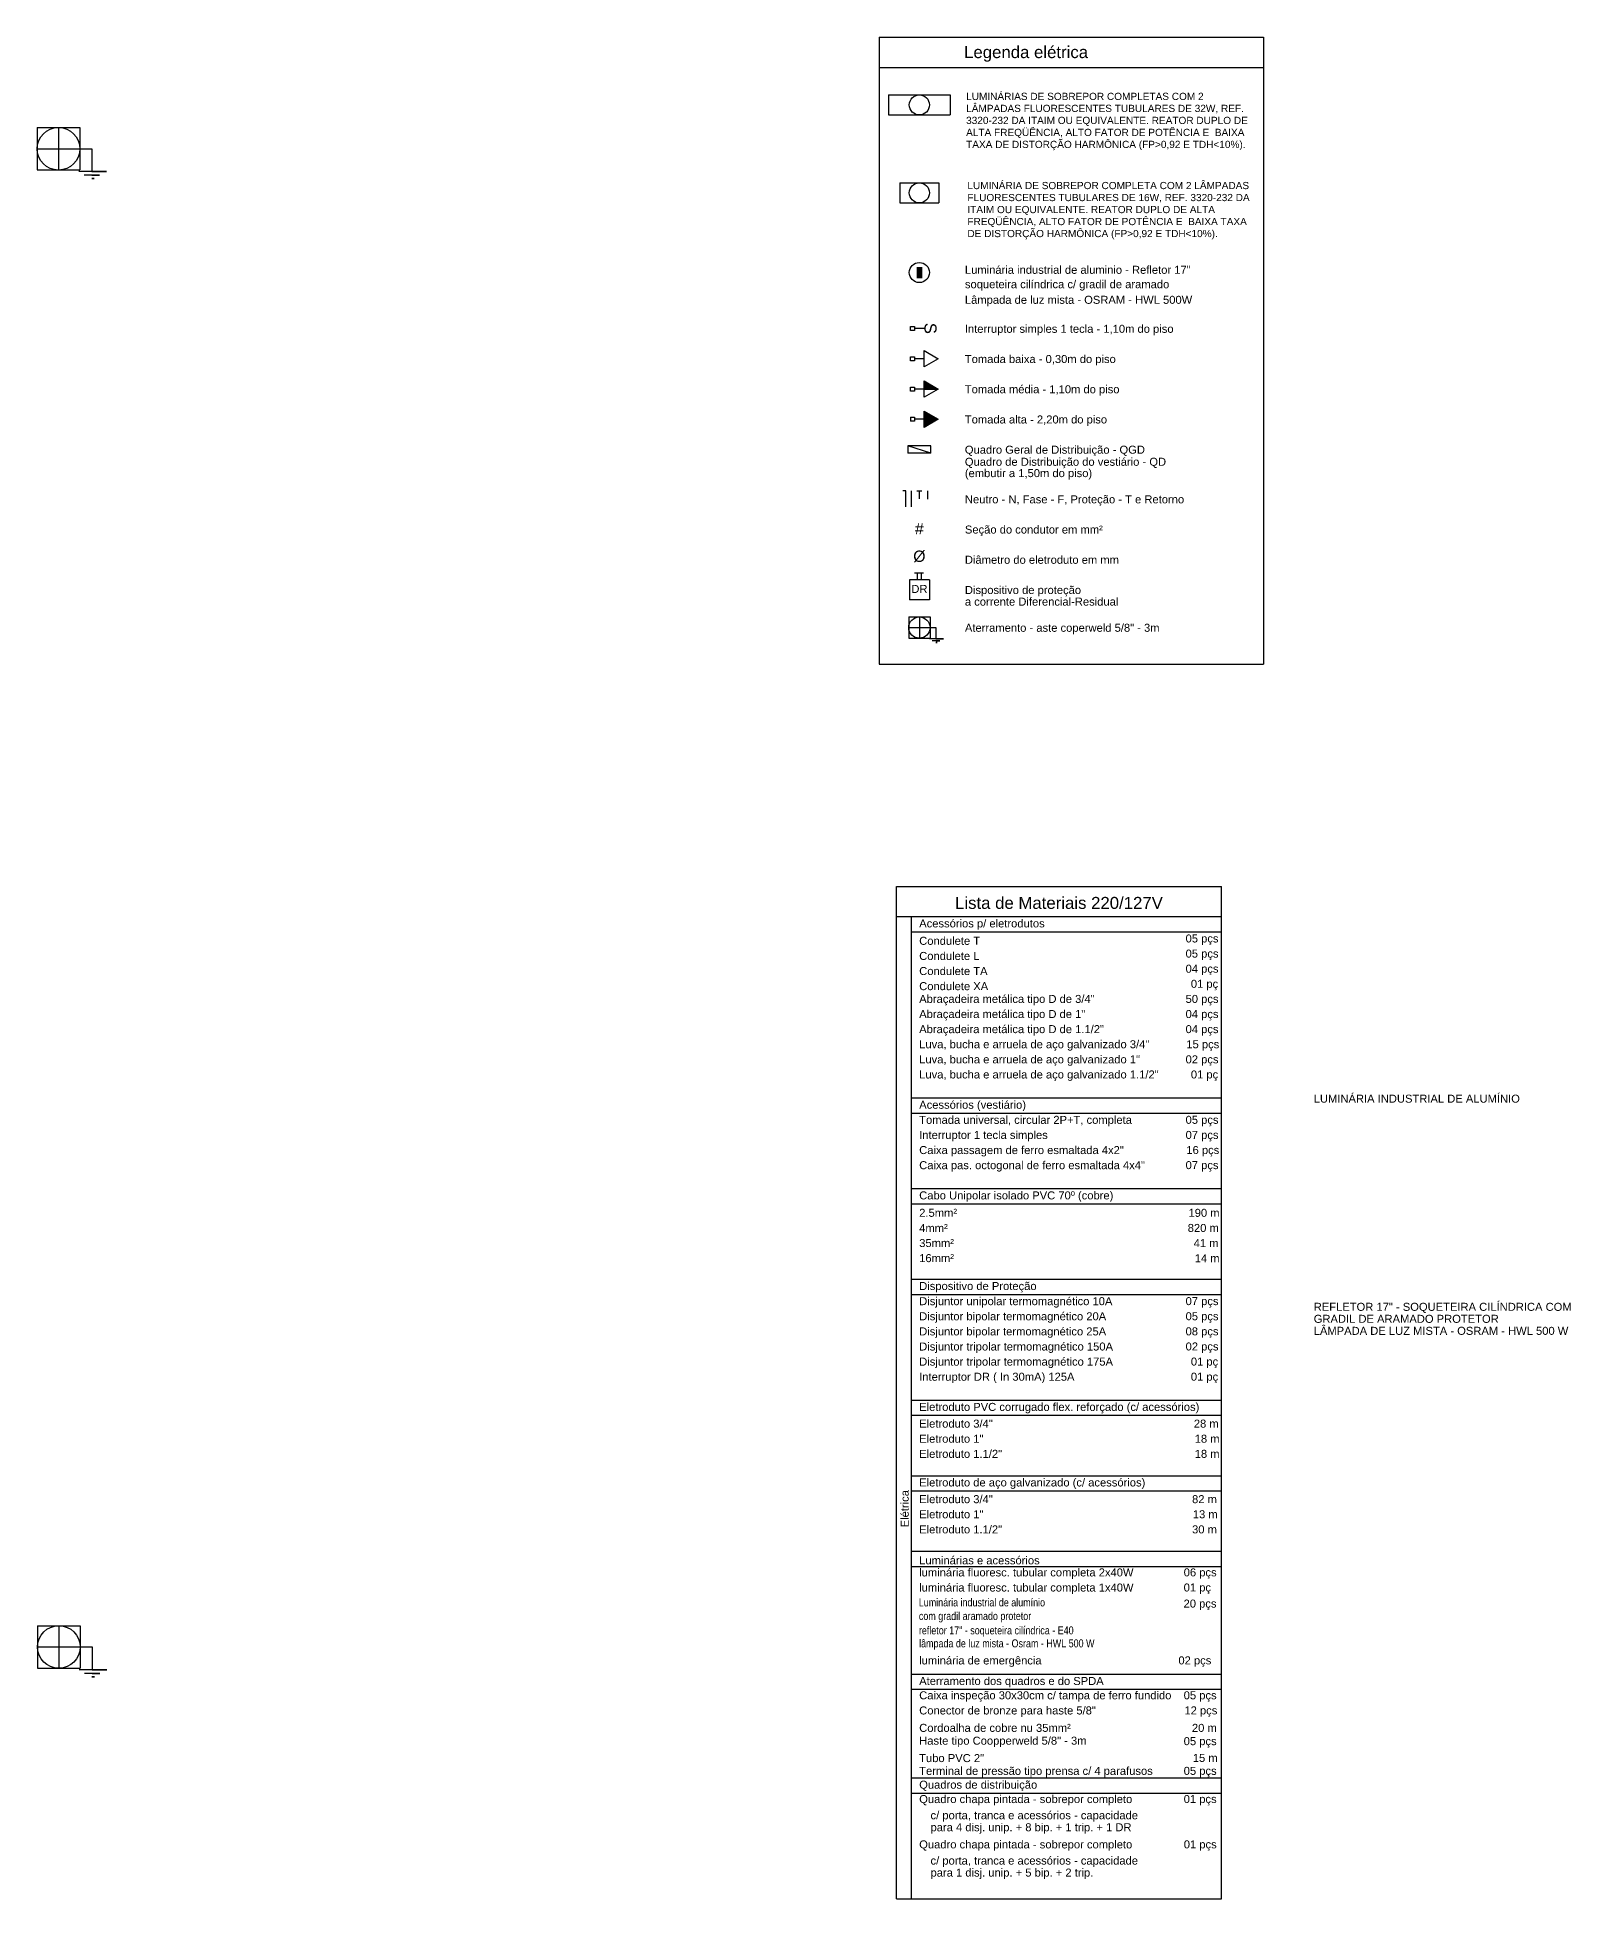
# Model space of a CAD drawing. Header units: inches. Extents: x 3 to 194, y 29 to 128.
# Drawn here: x 173.33 to 193.63, y 76.5 to 101.14 of the extents above; entities that cross this region are included whole.
import ezdxf

# ---------------------------------------------------------------- set-up
doc = ezdxf.new("R2010")
doc.units = ezdxf.units.IN
doc.header["$MEASUREMENT"] = 0
doc.linetypes.add('CONTINU', pattern=[0])
for name, color, linetype in [('DI-Disjuntor', 1, 'Continuous'), ('DI-Fios', 3, 'Continuous'), ('DI-Linhas_do_quadro', 1, 'Continuous'), ('DI-Textos_do_quadro', 2, 'Continuous'), ('DI-Título_do_quadro', 1, 'Continuous'), ('EL-Condutos', 2, 'Continuous'), ('EL-Textos_fios', 7, 'Continuous'), ('ELE-TXT', 2, 'Continuous'), ('HACHURA', 1, 'Continuous'), ('P-SIMBOL', 5, 'Continuous')]:
    doc.layers.add(name, color=color, linetype=linetype)
doc.styles.add('ARIAL', font='arial.ttf')

# ---------------------------------------------------------------- blocks, each defined once
blk = doc.blocks.new('I')
at = {"layer": 'ELE-TXT', "color": 4}
blk.add_circle((0, 0), 0.266, dxfattribs=at)
blk = doc.blocks.new('COND')
at = {"color": 4}
blk.add_solid([(-0.1, -0.05), (-0.1, 0.05), (0.1, -0.05), (0.1, 0.05)], dxfattribs=at)

msp = doc.modelspace()

# ---------------------------------------------------------------- hatches: boundary and pattern name
for points in [[(185.071, 96.592), (185.071, 96.484), (185.258, 96.484)], [(185.258, 96.084), (185.071, 96.192), (185.071, 96.084)]]:
    msp.add_hatch(color=5).paths.add_polyline_path(points)
at = {"layer": 'HACHURA', "linetype": 'CONTINU'}
msp.add_hatch(color=5, dxfattribs=at).paths.add_polyline_path([(185.071, 96.084), (185.071, 95.976), (185.258, 96.084)])

# ---------------------------------------------------------------- linework, layer by layer
at = {"color": 5}
for p, q in [((185.071, 96.484), (185.258, 96.484)), ((184.89, 96.11), (184.89, 96.057)), ((185.071, 96.084), (185.258, 96.084))]:
    msp.add_line(p, q, dxfattribs=at)
at = {"layer": 'DI-Disjuntor', "linetype": 'Continuous'}
for p, q in [((184.875, 93.96), (184.875, 93.695)), ((185.14, 93.959), (184.875, 93.959)), ((184.941, 94.052), (185.06, 94.052)), ((184.981, 93.959), (184.981, 94.052)), ((185.034, 93.959), (185.034, 94.052)), ((185.14, 93.96), (185.14, 93.695)), ((185.14, 93.695), (184.875, 93.695))]:
    msp.add_line(p, q, dxfattribs=at)
at = {"layer": 'DI-Fios', "linetype": 'Continuous'}
for p, q in [((184.83, 95.136), (184.788, 95.136)), ((184.83, 94.924), (184.83, 95.136)), ((184.904, 94.924), (184.904, 95.136)), ((184.974, 95.136), (185.041, 95.136)), ((185.007, 95.03), (185.007, 95.136))]:
    msp.add_line(p, q, dxfattribs=at)
at = {"layer": 'DI-Linhas_do_quadro', "linetype": 'Continuous'}
for p, q in [((184.474, 101.14), (189.564, 101.14)), ((184.474, 101.14), (184.474, 92.842)), ((189.564, 101.14), (189.564, 92.842)), ((184.474, 100.74), (189.564, 100.74)), ((184.474, 92.842), (189.564, 92.842)), ((184.705, 76.501), (184.705, 89.901)), ((184.705, 89.901), (189.005, 89.901)), ((189.005, 76.501), (189.005, 89.901)), ((184.705, 89.501), (189.005, 89.501)), ((184.905, 76.501), (184.905, 89.501)), ((184.905, 89.301), (189.005, 89.301)), ((184.905, 87.101), (189.005, 87.101)), ((184.905, 86.901), (189.005, 86.901)), ((184.905, 85.901), (189.005, 85.901)), ((184.905, 85.701), (189.005, 85.701)), ((184.905, 84.701), (189.005, 84.701)), ((184.905, 84.501), (189.005, 84.501)), ((184.905, 83.101), (189.005, 83.101)), ((184.905, 82.901), (189.005, 82.901)), ((184.905, 82.101), (189.005, 82.101)), ((184.905, 81.901), (189.005, 81.901)), ((184.905, 81.101), (189.005, 81.101)), ((184.905, 80.901), (189.005, 80.901)), ((184.905, 79.474), (189.005, 79.474)), ((184.905, 79.274), (189.005, 79.274)), ((184.905, 78.101), (189.005, 78.101)), ((184.905, 77.901), (189.005, 77.901)), ((184.705, 76.501), (189.005, 76.501))]:
    msp.add_line(p, q, dxfattribs=at)
at = {"layer": 'EL-Condutos', "color": 3}
msp.add_line((185.117, 95.137), (185.117, 95.027), dxfattribs=at)
at = {"layer": 'HACHURA', "color": 3, "linetype": 'CONTINU'}
for p, q in [((173.331, 99.946), (173.331, 99.383)), ((173.331, 99.946), (173.895, 99.946)), ((173.613, 99.946), (173.613, 99.383)), ((173.895, 99.946), (173.895, 99.383)), ((173.331, 99.664), (173.895, 99.664)), ((173.895, 99.664), (174.053, 99.664)), ((174.053, 99.664), (174.053, 99.363)), ((173.331, 99.383), (173.895, 99.383)), ((174.249, 99.363), (173.883, 99.363)), ((174.157, 99.314), (173.953, 99.314)), ((174.053, 99.363), (174.249, 99.363)), ((174.054, 99.314), (174.157, 99.314)), ((174.052, 99.27), (174.084, 99.27)), ((174.084, 99.27), (174.052, 99.27)), ((184.866, 93.468), (184.866, 93.186)), ((184.866, 93.468), (185.148, 93.468)), ((185.007, 93.468), (185.007, 93.186)), ((185.148, 93.468), (185.148, 93.186)), ((184.866, 93.327), (185.148, 93.327)), ((184.866, 93.186), (185.148, 93.186)), ((185.326, 93.176), (185.142, 93.176)), ((185.148, 93.327), (185.227, 93.327)), ((185.279, 93.152), (185.177, 93.152)), ((185.227, 93.327), (185.227, 93.176)), ((185.227, 93.176), (185.326, 93.176)), ((185.228, 93.152), (185.279, 93.152)), ((185.227, 93.13), (185.243, 93.13)), ((185.243, 93.13), (185.227, 93.13)), ((173.335, 80.116), (173.335, 79.552)), ((173.335, 80.116), (173.899, 80.116)), ((173.617, 80.116), (173.617, 79.552)), ((173.899, 80.116), (173.899, 79.552)), ((173.335, 79.834), (173.899, 79.834)), ((173.899, 79.834), (174.057, 79.834)), ((174.057, 79.834), (174.057, 79.532)), ((173.335, 79.552), (173.899, 79.552)), ((174.254, 79.532), (173.887, 79.532)), ((174.161, 79.484), (173.957, 79.484)), ((174.056, 79.44), (174.088, 79.44)), ((174.088, 79.44), (174.056, 79.44)), ((174.057, 79.532), (174.254, 79.532)), ((174.058, 79.484), (174.161, 79.484))]:
    msp.add_line(p, q, dxfattribs=at)
for centre, radius in [((173.613, 99.664), 0.282), ((185.007, 93.327), 0.141), ((173.617, 79.834), 0.282)]:
    msp.add_circle(centre, radius, dxfattribs=at)
at = {"layer": 'P-SIMBOL'}
for p, q in [((184.599, 100.376), (185.415, 100.376)), ((184.599, 100.376), (184.599, 100.111)), ((185.415, 100.376), (185.415, 100.111)), ((184.599, 100.111), (185.415, 100.111)), ((184.749, 99.213), (185.265, 99.213)), ((184.749, 99.213), (184.749, 98.948)), ((185.265, 99.213), (185.265, 98.948)), ((184.749, 98.948), (185.265, 98.948)), ((184.89, 97.257), (184.89, 97.31)), ((184.89, 97.31), (184.943, 97.31)), ((184.943, 97.257), (184.89, 97.257)), ((184.943, 97.31), (184.943, 97.257)), ((185.071, 97.284), (184.943, 97.284)), ((184.89, 96.857), (184.89, 96.91)), ((184.89, 96.91), (184.943, 96.91)), ((184.943, 96.857), (184.89, 96.857)), ((184.943, 96.91), (184.943, 96.857)), ((185.071, 96.884), (184.943, 96.884)), ((185.071, 96.776), (185.071, 96.992)), ((185.071, 96.992), (185.258, 96.884)), ((185.258, 96.884), (185.071, 96.776)), ((185.071, 96.376), (185.071, 96.592)), ((185.071, 96.592), (185.258, 96.484)), ((184.89, 96.457), (184.89, 96.51)), ((184.89, 96.51), (184.943, 96.51)), ((184.943, 96.457), (184.89, 96.457)), ((184.943, 96.51), (184.943, 96.457)), ((185.071, 96.484), (184.943, 96.484)), ((185.258, 96.484), (185.071, 96.376)), ((184.89, 96.11), (184.943, 96.11)), ((184.943, 96.11), (184.943, 96.057)), ((185.071, 95.976), (185.071, 96.192)), ((185.071, 96.192), (185.258, 96.084)), ((184.943, 96.057), (184.89, 96.057)), ((185.071, 96.084), (184.943, 96.084)), ((185.258, 96.084), (185.071, 95.976)), ((185.157, 95.734), (184.856, 95.734)), ((185.157, 95.634), (184.856, 95.734)), ((185.157, 95.634), (184.856, 95.634)), ((184.857, 95.634), (184.857, 95.734)), ((185.157, 95.634), (185.157, 95.734))]:
    msp.add_line(p, q, dxfattribs=at)
for centre in [(185.007, 100.244), (185.007, 99.08)]:
    msp.add_circle(centre, 0.133, dxfattribs=at)

# ---------------------------------------------------------------- block references
at = {"layer": 'ELE-TXT', "xscale": 0.5, "yscale": 0.5, "zscale": 0.5}
msp.add_blockref('I', (185.007, 98.026), dxfattribs=at)
at = {"layer": 'ELE-TXT', "xscale": 0.75, "yscale": 0.75, "zscale": 0.75, "rotation": 90}
msp.add_blockref('COND', (185.007, 98.022), dxfattribs=at)

# ---------------------------------------------------------------- texts
at = {"layer": 'DI-Disjuntor', "insert": (185.008, 93.785), "char_height": 0.1059, "width": 0.43038, "attachment_point": 8, "line_spacing_factor": 0.9, "style": 'ARIAL'}
msp.add_mtext('DR', dxfattribs=at)
at = {"layer": 'DI-Textos_do_quadro', "linetype": 'CONTINU', "style": 'ARIAL'}
for s, p in [('Luminária industrial de aluminio - Refletor 17" ', (185.61, 98.009)), ('soqueteira cilíndrica c/ gradil de aramado ', (185.61, 97.818)), ('Lâmpada de luz mista - OSRAM - HWL 500W', (185.61, 97.612)), ('Interruptor simples 1 tecla - 1,10m do piso', (185.609, 97.228)), ('Tomada baixa - 0,30m do piso', (185.609, 96.828)), ('Tomada média - 1,10m do piso', (185.609, 96.428)), ('Tomada alta - 2,20m do piso', (185.609, 96.028)), ('Quadro Geral de Distribuição - QGD', (185.609, 95.628)), ('Quadro de Distribuição do vestiário - QD', (185.609, 95.468)), ('(embutir a 1,50m do piso)', (185.609, 95.318)), ('Neutro - N, Fase - F, Proteção - T e Retorno', (185.61, 94.971)), ('Seção do condutor em mm²', (185.61, 94.571)), ('Diâmetro do eletroduto em mm', (185.61, 94.171)), ('Dispositivo de proteção', (185.61, 93.771)), ('a corrente Diferencial-Residual', (185.61, 93.617)), ('Aterramento - aste coperweld 5/8" - 3m', (185.61, 93.271))]:
    msp.add_text(s, height=0.1059, dxfattribs=at).set_placement(p)
at = {"layer": 'DI-Textos_do_quadro', "linetype": 'CONTINU', "style": 'ARIAL', "width": 0.8}
for s, p in [('Luminária industrial de alumínio ', (185, 80.371)), ('com gradil aramado protetor', (185.001, 80.191)), ('refletor 17" - soqueteira cilíndrica - E40', (185.001, 80.001)), ('lâmpada de luz mista - Osram - HWL 500 W   ', (185.004, 79.829))]:
    msp.add_text(s, height=0.1059, dxfattribs=at).set_placement(p)
at = {"layer": 'DI-Textos_do_quadro', "linetype": 'CONTINU', "char_height": 0.09531, "attachment_point": 1, "style": 'ARIAL'}
for s, width, insert in [('LUMINÁRIAS DE SOBREPOR COMPLETAS COM 2 LÂMPADAS FLUORESCENTES TUBULARES DE 32W, REF. 3320-232 DA ITAIM OU EQUIVALENTE. REATOR DUPLO DE ALTA FREQÜÊNCIA, ALTO FATOR DE POTÊNCIA E  BAIXA TAXA DE DISTORÇÃO HARMÔNICA (FP>0,92 E TDH<10%).', 3.79903, (185.626, 100.405)), ('LUMINÁRIA DE SOBREPOR COMPLETA COM 2 LÂMPADAS FLUORESCENTES TUBULARES DE 16W, REF. 3320-232 DA ITAIM OU EQUIVALENTE. REATOR DUPLO DE ALTA FREQÜÊNCIA, ALTO FATOR DE POTÊNCIA E  BAIXA TAXA DE DISTORÇÃO HARMÔNICA (FP>0,92 E TDH<10%).', 3.78552, (185.643, 99.225, 0.002))]:
    msp.add_mtext_dynamic_manual_height_columns(s, width=width, gutter_width=1, heights=[0], dxfattribs=dict(at, insert=insert))
at = {"layer": 'DI-Textos_do_quadro', "linetype": 'CONTINU', "char_height": 0.1059, "attachment_point": 7, "line_spacing_factor": 0.9, "style": 'ARIAL'}
for s, insert, width in [('{\\C3;Acessórios p/ eletrodutos}', (185.005, 89.326), 3.8), ('Condulete T', (185.005, 89.126), 3.8), ('\\pi0.37596;05 pçs', (188.155, 89.126), 0.8), ('Condulete L', (185.005, 88.926), 3.8), ('\\pi0.37596;05 pçs', (188.155, 88.926), 0.8), ('Condulete TA', (185.005, 88.726), 3.8), ('\\pi0.37596;04 pçs', (188.155, 88.726), 0.8), ('Abraçadeira metálica tipo D de 3/4"', (185.005, 88.326), 3.8), ('Condulete XA', (185.005, 88.526), 3.8), ('\\pi0.37596;50 pçs', (188.155, 88.326), 0.8), ('\\pi0.4456;01 pç', (188.155, 88.526), 0.8), ('Abraçadeira metálica tipo D de 1"', (185.005, 88.126), 3.8), ('\\pi0.37596;04 pçs', (188.155, 88.126), 0.8), ('Abraçadeira metálica tipo D de 1.1/2"', (185.005, 87.926), 3.8), ('\\pi0.37596;04 pçs', (188.155, 87.926), 0.8), ('Luva, bucha e arruela de aço galvanizado 3/4"', (185.005, 87.726), 3.8), ('\\pi0.38593;15 pçs', (188.155, 87.726), 0.8), ('Luva, bucha e arruela de aço galvanizado 1"', (185.005, 87.526), 3.8), ('Luva, bucha e arruela de aço galvanizado 1.1/2"', (185.005, 87.326), 3.8), ('\\pi0.37596;02 pçs', (188.155, 87.526), 0.8), ('\\pi0.4456;01 pç', (188.155, 87.326), 0.8), ('{\\C3;Acessórios (vestiário)}', (185.005, 86.926), 3.8), ('LUMINÁRIA INDUSTRIAL DE ALUMÍNIO ', (190.227, 87.037), 3.8), ('Tomada universal, circular 2P+T, completa', (185.005, 86.726), 3.8), ('\\pi0.37596;05 pçs', (188.155, 86.726), 0.8), ('Interruptor 1 tecla simples', (185.005, 86.526), 3.8), ('\\pi0.37596;07 pçs', (188.155, 86.526), 0.8), ('Caixa passagem de ferro esmaltada 4x2"', (185.005, 86.326), 3.8), ('Caixa pas. octogonal de ferro esmaltada 4x4"', (185.005, 86.126), 3.8), ('\\pi0.37596;07 pçs', (188.155, 86.126), 0.8), ('\\pi0.38593;16 pçs', (188.155, 86.326), 0.8), ('{\\C3;Cabo Unipolar isolado PVC 70º (cobre)}', (185.005, 85.726), 3.8), ('2.5mm²', (185.005, 85.526), 3.8), ('\\pi0.41447;190 m', (188.155, 85.526), 0.8), ('4mm²', (185.005, 85.326), 3.8), ('\\pi0.40435;820 m', (188.155, 85.326), 0.8), ('35mm²', (185.005, 85.126), 3.8), ('16mm²', (185.005, 84.926), 3.8), ('\\pi0.48251;41 m', (188.155, 85.126), 0.8), ('\\pi0.49674;14 m', (188.155, 84.926), 0.8), ('{\\C3;Dispositivo de Proteção}', (185.005, 84.526), 3.8), ('Disjuntor unipolar termomagnético 10A', (185.005, 84.326), 3.8), ('Disjuntor bipolar termomagnético 20A', (185.005, 84.126), 3.8), ('\\pi0.37596;07 pçs', (188.155, 84.326), 0.8), ('\\pi0.37596;05 pçs', (188.155, 84.126), 0.8), ('REFLETOR 17" - SOQUETEIRA CILÍNDRICA COM GRADIL DE ARAMADO PROTETOR\\PLÂMPADA DE LUZ MISTA - OSRAM - HWL 500 W   ', (190.227, 83.964), 3.8), ('Disjuntor bipolar termomagnético 25A', (185.005, 83.926), 3.8), ('\\pi0.37596;08 pçs', (188.155, 83.926), 0.8), ('Disjuntor tripolar termomagnético 150A', (185.005, 83.726), 3.8), ('\\pi0.37596;02 pçs', (188.155, 83.726), 0.8), ('Disjuntor tripolar termomagnético 175A', (185.005, 83.526), 3.8), ('\\pi0.4456;01 pç', (188.155, 83.526), 0.8), ('Interruptor DR ( In 30mA) 125A', (185.005, 83.326), 3.8), ('\\pi0.4456;01 pç', (188.155, 83.326), 0.8), ('{\\C3;Eletroduto PVC corrugado flex. reforçado (c/ acessórios)}', (185.005, 82.926), 3.9), ('Eletroduto 3/4"', (185.005, 82.736), 3.8), ('\\pi0.48497;28 m', (188.155, 82.736), 0.8), ('Eletroduto 1"', (185.005, 82.536), 3.8), ('\\pi0.49674;18 m', (188.155, 82.536), 0.8), ('Eletroduto 1.1/2"', (185.005, 82.336), 3.8), ('\\pi0.49674;18 m', (188.155, 82.336), 0.8), ('{\\C3;Eletroduto de aço galvanizado (c/ acessórios)}', (185.005, 81.926), 3.8), ('Eletroduto 3/4"', (185.005, 81.736), 3.8), ('\\pi0.48663;82 m', (188.13, 81.736), 0.8), ('Eletroduto 1"', (185.005, 81.536), 3.8), ('\\pi0.49674;13 m', (188.13, 81.536), 0.8), ('Eletroduto 1.1/2"', (185.005, 81.336), 3.8), ('\\pi0.48685;30 m', (188.13, 81.336), 0.8), ('luminária fluoresc. tubular completa 2x40W', (185.005, 80.736), 3.8), ('{\\C3;Luminárias e acessórios}', (185.005, 80.926), 3.8), ('\\pi0.37596;06 pçs', (188.13, 80.736), 0.8), ('luminária fluoresc. tubular completa 1x40W', (185.005, 80.536), 3.8), ('\\pi0.4456;01 pç', (188.06, 80.536), 0.8), ('\\pi0.37416;20 pçs', (188.13, 80.323), 0.8), ('luminária de emergência', (185.005, 79.571), 3.8), ('\\pi0.37596;02 pçs', (188.06, 79.571), 0.8), ('{\\C3;Aterramento dos quadros e do SPDA}', (185.005, 79.299), 3.8), ('Caixa inspeção 30x30cm c/ tampa de ferro fundido', (185.005, 79.109), 3.9), ('\\pi0.37596;05 pçs', (188.13, 79.109), 0.8), ('Conector de bronze para haste 5/8"', (185.005, 78.909), 3.8), ('\\pi0.38593;12 pçs', (188.13, 78.909), 0.8), ('Cordoalha de cobre nu 35mm²', (185.005, 78.709), 3.8), ('Haste tipo Coopperweld 5/8" - 3m', (185.005, 78.509), 3.8), ('\\pi0.37596;05 pçs', (188.13, 78.502), 0.8), ('\\pi0.48497;20 m', (188.13, 78.709), 0.8), ('Tubo PVC 2"', (185.005, 78.309), 3.8), ('\\pi0.49674;15 m', (188.13, 78.311), 0.8), ('Terminal de pressão tipo prensa c/ 4 parafusos', (185.005, 78.109), 3.8), ('\\pi0.37596;05 pçs', (188.13, 78.109), 0.8), ('{\\C3;Quadros de distribuição}', (185.005, 77.926), 3.8), ('Quadro chapa pintada - sobrepor completo', (185.005, 77.736), 3.9), ('\\pi0.37596;01 pçs', (188.13, 77.736), 0.8), ('c/ porta, tranca e acessórios - capacidade\\Ppara 4 disj. unip. + 8 bip. + 1 trip. + 1 DR', (185.155, 77.363), 3.9), ('Quadro chapa pintada - sobrepor completo', (185.005, 77.136), 3.9), ('\\pi0.37596;01 pçs', (188.131, 77.136), 0.8), ('c/ porta, tranca e acessórios - capacidade\\Ppara 1 disj. unip. + 5 bip. + 2 trip.', (185.155, 76.763), 3.9)]:
    msp.add_mtext(s, dxfattribs=dict(at, insert=insert, width=width))
at = {"layer": 'DI-Textos_do_quadro', "insert": (184.868, 81.664), "char_height": 0.1059, "width": 0.98949, "attachment_point": 8, "rotation": 90, "line_spacing_factor": 0.9, "style": 'ARIAL'}
msp.add_mtext('Elétrica', dxfattribs=at)
at = {"layer": 'DI-Título_do_quadro', "color": 3, "char_height": 0.15885, "attachment_point": 8, "line_spacing_factor": 0.9, "style": 'ARIAL'}
for s, insert, width in [('Legenda elétrica', (186.42, 100.816), 4.3), ('Lista de Materiais 220/127V', (186.855, 89.601), 4.29996)]:
    msp.add_mtext(s, dxfattribs=dict(at, insert=insert, width=width))
at = {"layer": 'EL-Textos_fios', "color": 1, "char_height": 0.08, "width": 0.30716, "attachment_point": 8, "line_spacing_factor": 0.9, "style": 'ARIAL'}
for s, insert in [('{\\H1.875x;#\\H0.57776x; }', (185.007, 94.559)), ('{\\H1.875x;%%C\\H0.57776x; }', (185.007, 94.19))]:
    msp.add_mtext(s, dxfattribs=dict(at, insert=insert))
at = {"layer": 'P-SIMBOL', "insert": (185.073, 97.361), "char_height": 0.159, "width": 0.29691, "attachment_point": 7, "rotation": 270, "line_spacing_factor": 0.9, "style": 'ARIAL'}
msp.add_mtext('S', dxfattribs=at)

doc.saveas('drawing.dxf')
